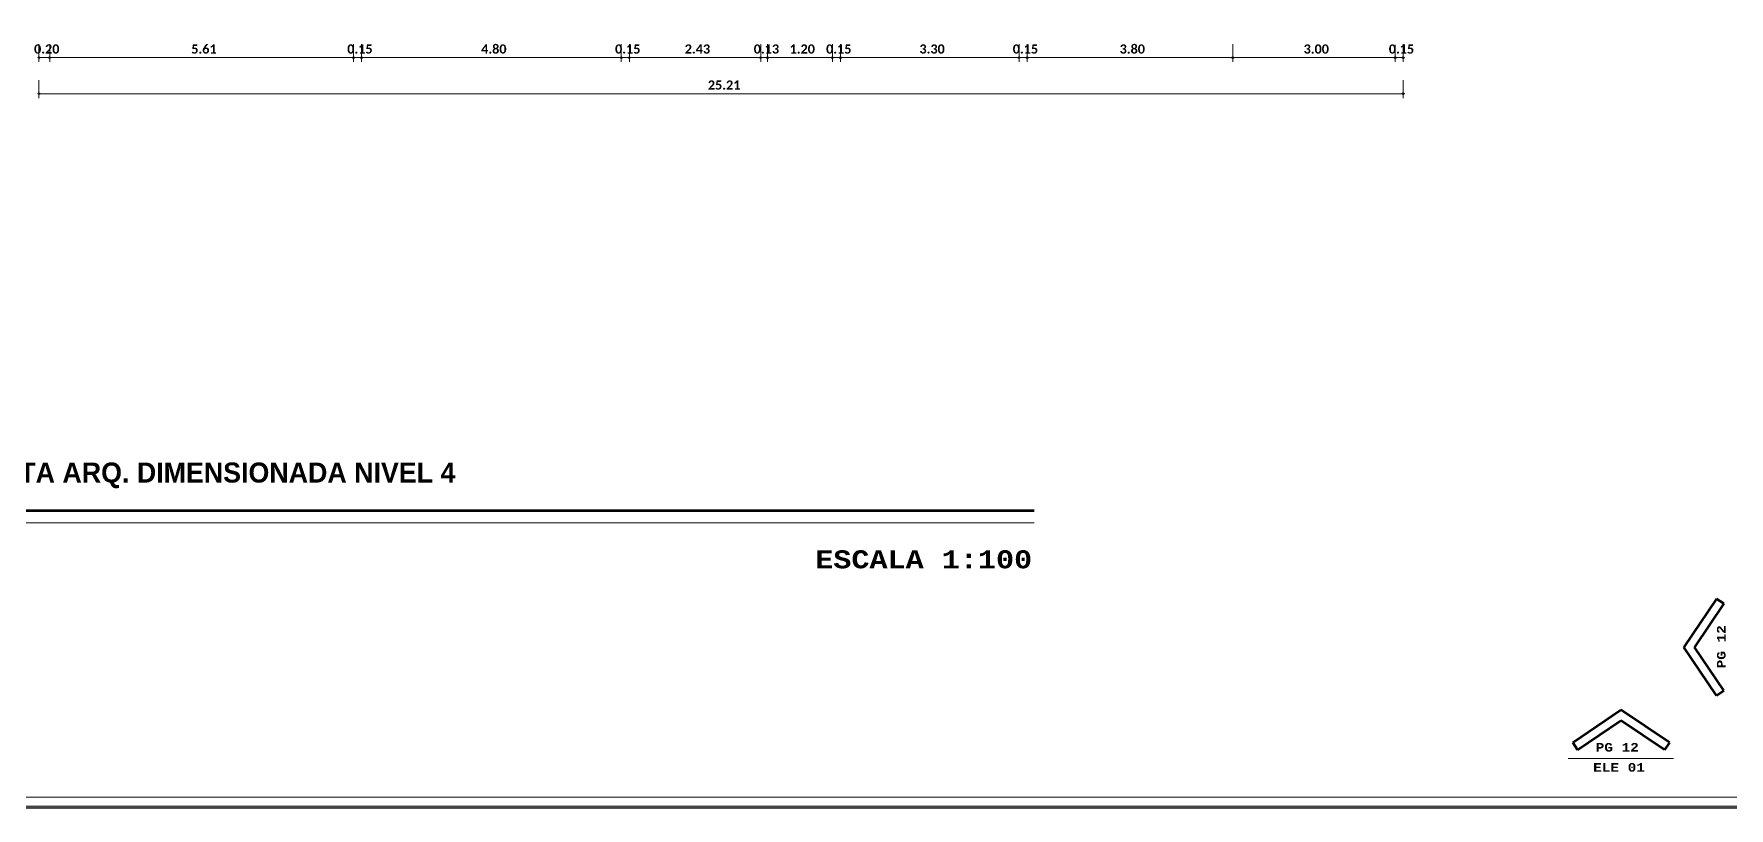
# Model space of a CAD drawing. Header units: metres. Extents: x -144 to 1000, y -717 to 29.
# Drawn here: x 496.97 to 528.3, y -589.13 to -574.82 of the extents above; entities that cross this region are included whole.
import ezdxf

# ---------------------------------------------------------------- set-up
doc = ezdxf.new("R2010")
doc.units = ezdxf.units.M
doc.linetypes.add('Derribado', pattern=[0.36, 0.24, -0.12])
doc.layers.get('0').update_dxf_attribs({"color": 1})
for name, color, linetype, lineweight in [('A-ANNO-DIMS', 1, 'Continuous', 9), ('A-DETL', 1, 'Continuous', 9), ('A-DETL-THIN', 1, 'Continuous', 9), ('G-ANNO-TEXT', 2, 'Continuous', 9), ('G-ANNO-TTLB', 3, 'Continuous', 18), ('G-IMPT', 1, 'Continuous', 9)]:
    doc.layers.add(name, color=color, linetype=linetype, lineweight=lineweight)
doc.styles.add('Britannic Bold_B_8', font='', dxfattribs={"height": 0.006})
doc.styles.add('Calibri_B_4', font='calibrib.ttf', dxfattribs={"height": 0.1125})
doc.styles.add('Courier New_B_2', font='courbd.ttf', dxfattribs={"height": 0.0016})
doc.styles.add('Courier New_B_8', font='courbd.ttf', dxfattribs={"height": 0.0035})
doc.styles.get('Britannic Bold_B_8').set_extended_font_data('Britannic Bold', bold=True)

# ---------------------------------------------------------------- blocks, each defined once
blk = doc.blocks.new('tarjeta de nathalie 00')
at = {"layer": 'G-IMPT', "lineweight": 9}
h = blk.add_hatch(color=3, dxfattribs=at)
h.paths.add_polyline_path([(-145.23888, -717.38489), (-145.21019, -717.38489), (-145.21019, -716.89355), (-145.21019, -716.79934), (-145.23888, -716.79934), (-145.23888, -716.89379)])
h.paths.add_polyline_path([(-145.20996, -716.7991), (-145.20996, -717.3851), (-145.2392, -717.3851), (-145.2392, -716.7991)])
h.paths.add_polyline_path([(-145.23902, -717.3868), (-145.20826, -717.3868), (-145.20826, -716.7974), (-145.2392, -716.7974), (-146.09866, -716.7974), (-146.09866, -717.3868)])
h.paths.add_polyline_path([(-145.20795, -716.79707), (-145.20795, -717.3871), (-146.09898, -717.3871), (-146.09898, -716.79707)])
at = {"layer": 'G-ANNO-TTLB', "color": 3}
for p, q in [((-146.09898, -717.3871), (-145.20795, -717.3871)), ((-146.09898, -717.38713), (-145.20795, -717.38713)), ((-145.20996, -717.3851), (-146.09696, -717.3851))]:
    blk.add_line(p, q, dxfattribs=at)
at = {"layer": 'G-ANNO-TTLB'}
blk.add_line((-145.23902, -717.3868), (-146.09866, -717.3868), dxfattribs=at)
blk = doc.blocks.new('A$C4d52d4f2')
at = {"layer": 'A-DETL', "color": 7, "lineweight": 100}
for p, q in [((-0.04347, -0.55119), (-0.04953, -0.56017)), ((-0.04347, -0.55119), (-0.0421, -0.55211)), ((-0.0421, -0.55211), (-0.04754, -0.56017)), ((-0.04347, -0.56916), (-0.04953, -0.56017)), ((-0.0421, -0.56824), (-0.04754, -0.56017)), ((-0.04347, -0.56916), (-0.0421, -0.56824)), ((-0.07018, -0.5779), (-0.0612, -0.57184)), ((-0.05221, -0.5779), (-0.0612, -0.57184)), ((-0.06926, -0.57927), (-0.0612, -0.57383)), ((-0.05314, -0.57927), (-0.0612, -0.57383)), ((-0.07018, -0.5779), (-0.06926, -0.57927)), ((-0.05221, -0.5779), (-0.05314, -0.57927))]:
    blk.add_line(p, q, dxfattribs=at)
at = {"layer": 'A-DETL-THIN', "lineweight": 18}
blk.add_line((-0.07099, -0.58091), (-0.05141, -0.58091), dxfattribs=at)
at = {"layer": 'G-ANNO-TEXT', "insert": (-0.04336, -0.56414), "char_height": 0.0016, "width": 0.0104219, "attachment_point": 1, "rotation": 90, "style": 'Courier New_B_2'}
blk.add_mtext('PG 12', dxfattribs=at)
at = {"layer": 'G-ANNO-TEXT', "char_height": 0.0016, "attachment_point": 1, "style": 'Courier New_B_2'}
for s, insert, width in [('PG 12', (-0.0659, -0.57801), 0.0104219), ('ELE 01', (-0.06637, -0.58174), 0.0125063)]:
    blk.add_mtext(s, dxfattribs=dict(at, insert=insert, width=width))
blk = doc.blocks.new('I')
at = {"layer": 'A-ANNO-DIMS', "lineweight": 25}
h = blk.add_hatch(color=256, dxfattribs=at)
edge = h.paths.add_edge_path()
edge.add_arc((493.298, -513.594), 0.015, 0, 360)
h = blk.add_hatch(color=256, dxfattribs=at)
edge = h.paths.add_edge_path()
edge.add_arc((493.497, -513.594), 0.015, 0, 360)
h = blk.add_hatch(color=256, dxfattribs=at)
edge = h.paths.add_edge_path()
edge.add_arc((493.497, -513.594), 0.015, 0, 360)
h = blk.add_hatch(color=256, dxfattribs=at)
edge = h.paths.add_edge_path()
edge.add_arc((499.11, -513.594), 0.015, 0, 360)
h = blk.add_hatch(color=256, dxfattribs=at)
edge = h.paths.add_edge_path()
edge.add_arc((499.11, -513.594), 0.015, 0, 360)
h = blk.add_hatch(color=256, dxfattribs=at)
edge = h.paths.add_edge_path()
edge.add_arc((499.26, -513.594), 0.015, 0, 360)
h = blk.add_hatch(color=256, dxfattribs=at)
edge = h.paths.add_edge_path()
edge.add_arc((499.26, -513.594), 0.015, 0, 360)
h = blk.add_hatch(color=256, dxfattribs=at)
edge = h.paths.add_edge_path()
edge.add_arc((504.06, -513.594), 0.015, 0, 360)
h = blk.add_hatch(color=256, dxfattribs=at)
edge = h.paths.add_edge_path()
edge.add_arc((504.06, -513.594), 0.015, 0, 360)
h = blk.add_hatch(color=256, dxfattribs=at)
edge = h.paths.add_edge_path()
edge.add_arc((504.21, -513.594), 0.015, 0, 360)
h = blk.add_hatch(color=256, dxfattribs=at)
edge = h.paths.add_edge_path()
edge.add_arc((504.21, -513.594), 0.015, 0, 360)
h = blk.add_hatch(color=256, dxfattribs=at)
edge = h.paths.add_edge_path()
edge.add_arc((506.636, -513.594), 0.015, 0, 360)
h = blk.add_hatch(color=256, dxfattribs=at)
edge = h.paths.add_edge_path()
edge.add_arc((506.636, -513.594), 0.015, 0, 360)
h = blk.add_hatch(color=256, dxfattribs=at)
edge = h.paths.add_edge_path()
edge.add_arc((506.761, -513.594), 0.015, 0, 360)
h = blk.add_hatch(color=256, dxfattribs=at)
edge = h.paths.add_edge_path()
edge.add_arc((506.761, -513.594), 0.015, 0, 360)
h = blk.add_hatch(color=256, dxfattribs=at)
edge = h.paths.add_edge_path()
edge.add_arc((507.961, -513.594), 0.015, 0, 360)
h = blk.add_hatch(color=256, dxfattribs=at)
edge = h.paths.add_edge_path()
edge.add_arc((507.961, -513.594), 0.015, 0, 360)
h = blk.add_hatch(color=256, dxfattribs=at)
edge = h.paths.add_edge_path()
edge.add_arc((508.111, -513.594), 0.015, 0, 360)
h = blk.add_hatch(color=256, dxfattribs=at)
edge = h.paths.add_edge_path()
edge.add_arc((508.111, -513.594), 0.015, 0, 360)
h = blk.add_hatch(color=256, dxfattribs=at)
edge = h.paths.add_edge_path()
edge.add_arc((511.411, -513.594), 0.015, 0, 360)
h = blk.add_hatch(color=256, dxfattribs=at)
edge = h.paths.add_edge_path()
edge.add_arc((511.411, -513.594), 0.015, 0, 360)
h = blk.add_hatch(color=256, dxfattribs=at)
edge = h.paths.add_edge_path()
edge.add_arc((511.561, -513.594), 0.015, 0, 360)
h = blk.add_hatch(color=256, dxfattribs=at)
edge = h.paths.add_edge_path()
edge.add_arc((511.561, -513.594), 0.015, 0, 360)
h = blk.add_hatch(color=256, dxfattribs=at)
edge = h.paths.add_edge_path()
edge.add_arc((515.361, -513.594), 0.015, 0, 360)
h = blk.add_hatch(color=256, dxfattribs=at)
edge = h.paths.add_edge_path()
edge.add_arc((515.361, -513.594), 0.015, 0, 360)
h = blk.add_hatch(color=256, dxfattribs=at)
edge = h.paths.add_edge_path()
edge.add_arc((518.361, -513.594), 0.015, 0, 360)
h = blk.add_hatch(color=256, dxfattribs=at)
edge = h.paths.add_edge_path()
edge.add_arc((518.361, -513.594), 0.015, 0, 360)
h = blk.add_hatch(color=256, dxfattribs=at)
edge = h.paths.add_edge_path()
edge.add_arc((518.511, -513.594), 0.015, 0, 360)
h = blk.add_hatch(color=256, dxfattribs=at)
edge = h.paths.add_edge_path()
edge.add_arc((493.298, -514.261), 0.015, 0, 360)
h = blk.add_hatch(color=256, dxfattribs=at)
edge = h.paths.add_edge_path()
edge.add_arc((518.511, -514.261), 0.015, 0, 360)
at = {"layer": 'A-ANNO-DIMS'}
for p, q in [((493.298, -513.594), (493.298, -513.344)), ((493.497, -513.594), (493.497, -513.344)), ((493.497, -513.594), (493.497, -513.344)), ((499.11, -513.594), (499.11, -513.344)), ((499.11, -513.594), (499.11, -513.344)), ((499.26, -513.594), (499.26, -513.344)), ((499.26, -513.594), (499.26, -513.344)), ((504.06, -513.594), (504.06, -513.344)), ((504.06, -513.594), (504.06, -513.344)), ((504.21, -513.594), (504.21, -513.344)), ((504.21, -513.594), (504.21, -513.344)), ((506.636, -513.594), (506.636, -513.344)), ((506.636, -513.594), (506.636, -513.344)), ((506.761, -513.594), (506.761, -513.344)), ((506.761, -513.594), (506.761, -513.344)), ((507.961, -513.594), (507.961, -513.344)), ((507.961, -513.594), (507.961, -513.344)), ((508.111, -513.594), (508.111, -513.344)), ((508.111, -513.594), (508.111, -513.344)), ((511.411, -513.594), (511.411, -513.344)), ((511.411, -513.594), (511.411, -513.344)), ((511.561, -513.594), (511.561, -513.344)), ((511.561, -513.594), (511.561, -513.344)), ((515.361, -513.594), (515.361, -513.344)), ((515.361, -513.594), (515.361, -513.344)), ((518.511, -513.594), (518.511, -513.344)), ((493.298, -513.594), (493.497, -513.594)), ((493.298, -513.594), (493.298, -513.674)), ((493.497, -513.594), (493.497, -513.674)), ((493.497, -513.594), (499.11, -513.594)), ((493.497, -513.594), (493.497, -513.674)), ((499.11, -513.594), (499.11, -513.674)), ((499.11, -513.594), (499.26, -513.594)), ((499.11, -513.594), (499.11, -513.674)), ((499.26, -513.594), (499.26, -513.674)), ((499.26, -513.594), (504.06, -513.594)), ((499.26, -513.594), (499.26, -513.674)), ((504.06, -513.594), (504.06, -513.674)), ((504.06, -513.594), (504.21, -513.594)), ((504.06, -513.594), (504.06, -513.674)), ((504.21, -513.594), (504.21, -513.674)), ((504.21, -513.594), (506.636, -513.594)), ((504.21, -513.594), (504.21, -513.674)), ((506.636, -513.594), (506.636, -513.674)), ((506.636, -513.594), (506.761, -513.594)), ((506.636, -513.594), (506.636, -513.674)), ((506.761, -513.594), (506.761, -513.674)), ((506.761, -513.594), (507.961, -513.594)), ((506.761, -513.594), (506.761, -513.674)), ((507.961, -513.594), (507.961, -513.674)), ((507.961, -513.594), (508.111, -513.594)), ((507.961, -513.594), (507.961, -513.674)), ((508.111, -513.594), (508.111, -513.674)), ((508.111, -513.594), (511.411, -513.594)), ((508.111, -513.594), (508.111, -513.674)), ((511.411, -513.594), (511.411, -513.674)), ((511.411, -513.594), (511.561, -513.594)), ((511.411, -513.594), (511.411, -513.674)), ((511.561, -513.594), (511.561, -513.674)), ((511.561, -513.594), (515.361, -513.594)), ((511.561, -513.594), (511.561, -513.674)), ((515.361, -513.594), (515.361, -513.674)), ((515.361, -513.594), (518.361, -513.594)), ((515.361, -513.594), (515.361, -513.674)), ((518.361, -513.594), (518.361, -513.674)), ((518.361, -513.594), (518.511, -513.594)), ((518.361, -513.594), (518.361, -513.674)), ((518.511, -513.594), (518.511, -513.674)), ((493.298, -514.261), (493.298, -514.011)), ((518.511, -514.261), (518.511, -514.011)), ((493.298, -514.261), (518.511, -514.261)), ((493.298, -514.261), (493.298, -514.341)), ((518.511, -514.261), (518.511, -514.341))]:
    blk.add_line(p, q, dxfattribs=at)
at = {"layer": 'A-ANNO-DIMS', "linetype": 'Derribado'}
blk.add_line((518.361, -513.594), (518.361, -513.344), dxfattribs=at)
blk.add_line((518.361, -513.594), (518.361, -513.344), dxfattribs=at)
at = {"layer": 'A-ANNO-DIMS', "lineweight": 25}
for centre in [(493.298, -513.594), (493.497, -513.594), (493.497, -513.594), (499.11, -513.594), (499.11, -513.594), (499.26, -513.594), (499.26, -513.594), (504.06, -513.594), (504.06, -513.594), (504.21, -513.594), (504.21, -513.594), (506.636, -513.594), (506.636, -513.594), (506.761, -513.594), (506.761, -513.594), (507.961, -513.594), (507.961, -513.594), (508.111, -513.594), (508.111, -513.594), (511.411, -513.594), (511.411, -513.594), (511.561, -513.594), (511.561, -513.594), (515.361, -513.594), (515.361, -513.594), (518.361, -513.594), (518.361, -513.594), (518.511, -513.594), (493.298, -514.261), (518.511, -514.261)]:
    blk.add_circle(centre, 0.015, dxfattribs=at)
at = {"layer": 'A-ANNO-DIMS', "char_height": 0.17, "attachment_point": 1, "line_spacing_factor": 1.158048, "style": 'Calibri_B_4'}
for s, insert, width in [('0.20', (493.207, -513.349), 0.45673), ('5.61', (496.113, -513.349), 0.45673), ('0.15', (498.995, -513.349), 0.45673), ('4.80', (501.47, -513.349), 0.45673), ('0.15', (503.945, -513.349), 0.45673), ('2.43', (505.233, -513.349), 0.45673), ('0.13', (506.508, -513.349), 0.45673), ('1.20', (507.17, -513.349), 0.45673), ('0.15', (507.845, -513.349), 0.45673), ('3.30', (509.57, -513.349), 0.45673), ('0.15', (511.295, -513.349), 0.45673), ('3.80', (513.27, -513.349), 0.45673), ('3.00', (516.67, -513.349), 0.45673), ('0.15', (518.245, -513.349), 0.45673), ('25.21', (505.66, -514.015), 0.58667)]:
    blk.add_mtext(s, dxfattribs=dict(at, insert=insert, width=width))

msp = doc.modelspace()

# ---------------------------------------------------------------- block references
at = {"xscale": 99.43160266323505, "yscale": 99.43160266323505, "zscale": 99.43160266323505}
msp.add_blockref('tarjeta de nathalie 00', (14970.649, 70741.827), dxfattribs=at)

# ---------------------------------------------------------------- next in the draw order: linework, layer by layer
at = {"layer": 'A-DETL', "lineweight": 100, "ltscale": 100}
msp.add_line((495.376, -583.626), (515.459, -583.626), dxfattribs=at)
at = {"layer": 'A-DETL-THIN', "lineweight": 18}
msp.add_line((495.376, -583.857), (515.459, -583.857), dxfattribs=at)

# ---------------------------------------------------------------- next in the draw order: block references
at = {"xscale": 99.43160273753426, "yscale": 99.43160273753426, "zscale": 99.43160273753426}
msp.add_blockref('A$C4d52d4f2', (532.39, -530.45), dxfattribs=at)
at = {"color": 3}
msp.add_blockref('I', (3.769, -61.665), dxfattribs=at)

# ---------------------------------------------------------------- next in the draw order: texts
at = {"layer": 'G-ANNO-TEXT'}
for s, height, style, p in [('PLANTA ARQ. DIMENSIONADA NIVEL 4', 0.37028, 'Britannic Bold_B_8', (495.355, -583.11)), ('ESCALA 1:100', 0.3333, 'Courier New_B_8', (511.414, -584.695))]:
    msp.add_text(s, height=height, dxfattribs=dict(at, style=style)).set_placement(p)

doc.saveas('drawing.dxf')
